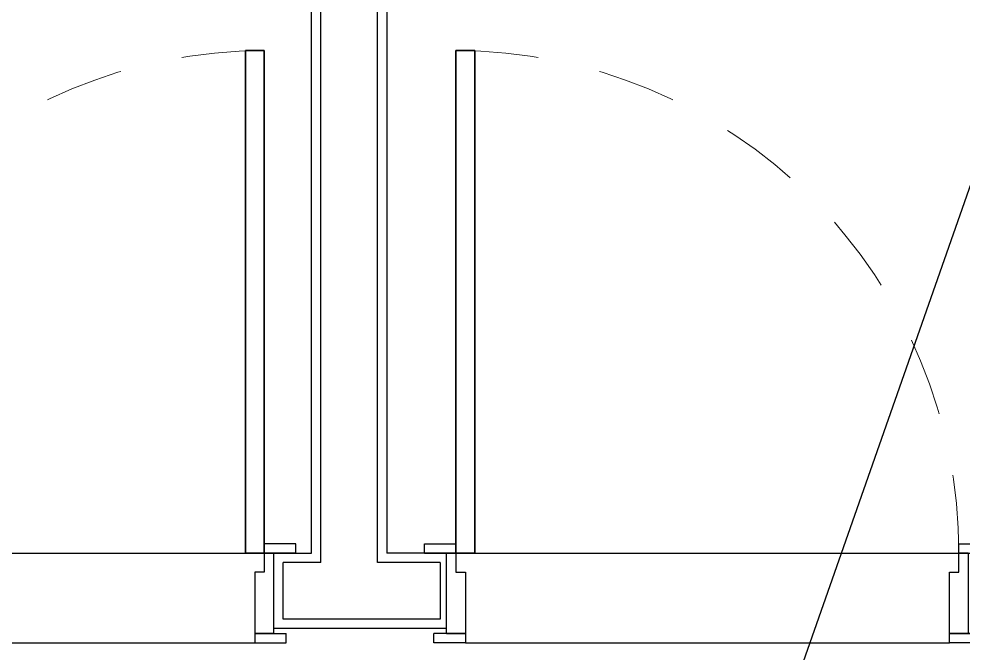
# Model space of a CAD drawing. Header units: millimetres. Extents: x 188.6 to 263.2, y 40.1 to 120.1.
# Drawn here: x 228.778 to 230.28, y 72.701 to 73.71 of the extents above; entities that cross this region are included whole.
import ezdxf

# ---------------------------------------------------------------- set-up
doc = ezdxf.new("R2010")
doc.units = ezdxf.units.MM
doc.linetypes.add('XREF-TIPO$0$HIDDEN2', pattern=[0.1875, 0.125, -0.0625])
doc.layers.add('ARQ', color=8, linetype='Continuous')
doc.layers.add('INC-HID-TEXTO', color=7, linetype='Continuous')
doc.styles.add('60-100', font='romans.shx', dxfattribs={"height": 0.16})
doc.dimstyles.new('SETAS75', dxfattribs={"dimtxt": 0.16, "dimasz": 0.15, "dimexe": 0.15, "dimexo": 0, "dimgap": 0.1, "dimtad": 1, "dimzin": 10, "dimdsep": 46, "dimtxsty": '60-100', "dimblk1": 'OPEN', "dimblk2": 'OPEN', "dimsah": 1, "dimcen": 0, "dimclrd": 244, "dimclre": 244, "dimclrt": 7, "dimadec": 0, "dimazin": 0, "dimtfac": 1, "dimtix": 1, "dimtmove": 2, "dimatfit": 3, "dimldrblk": 'OPEN', "dimfxl": 0.15, "dimtolj": 1, "dimtzin": 6, "dimarcsym": 0})

# ---------------------------------------------------------------- blocks, each defined once
blk = doc.blocks.new('XREF-TIPO$0$A$C0189091C')
at = {"color": 0}
for p, q in [((0.0499999763615904, 0.1425052681158974), (0.0499999763618035, 0.9425052681159088)), ((0.0499999763618035, 0.9425052681159088), (0.0799999763617763, 0.9425052681159016)), ((0.0799999763617763, 0.9425052681159016), (0.0499999763618035, 0.9425052681159088)), ((0.0499999763618035, 0.9425052681159088), (0.0499999763615904, 0.1425052681158974)), ((0.0799999763617763, 0.9425052681159016), (0.0799999763615631, 0.1425052681158903)), ((0.0799999763615631, 0.1425052681158903), (0.0799999763617763, 0.9425052681159016)), ((-2.36384778e-08, 0.1575052681158979), (0.0499999763616046, 0.1575052681158837)), ((-2.36384921e-08, 0.1425052681159116), (-2.36384778e-08, 0.1575052681158979)), ((0.8499999763615591, 0.1575052681156777), (0.8999999763615278, 0.1575052681156634)), ((0.8499999763615447, 0.1425052681156913), (0.8499999763615591, 0.1575052681156777)), ((0.8999999763615278, 0.1575052681156634), (0.8999999763615136, 0.1425052681156771)), ((0.0499999763615904, 0.1425052681158974), (-2.36384921e-08, 0.1425052681159116)), ((-2.36384921e-08, 0.1425052681159116), (0.0499999763615904, 0.1425052681158974)), ((0.0349999792092035, 0.0150000364373781), (0.0349999763637641, 0.142505268115336)), ((0.0799999763615631, 0.1425052681158903), (0.0499999763615904, 0.1425052681158974)), ((0.0499999763615904, 0.1425052681158974), (0.0799999763615631, 0.1425052681158903)), ((0.0499999763615904, 0.1425052681158974), (0.0499999763615904, 0.1125052681159246)), ((0.8649999763615313, 0.1425052681156842), (0.8499999763615447, 0.1425052681156913)), ((0.8499999763615447, 0.1125052681157186), (0.8499999763615447, 0.1425052681156913)), ((0.8499999763615447, 0.1425052681156913), (0.8999999763615136, 0.1425052681173824)), ((0.8649999336838334, 0.1425052681173895), (0.8649999662032994, 0.0150000335918108)), ((0.0499999763615904, 0.1125052681159246), (0.0649999763615767, 0.1125052681159246)), ((0.0649999763615767, 0.1125052681159246), (0.0649999763637084, 0.0150000335920169)), ((0.8349999763615585, 0.1125052681157186), (0.8499999763615447, 0.1125052681157186)), ((0.835000010914257, 0.0150000335918108), (0.8349999763615585, 0.1125052681157186)), ((0.0149999763637396, 3.35920447e-08), (0.0149999763637396, 0.0150000335920311)), ((0.0649999763637084, 0.0150000335920169), (0.0149999763637396, 0.0150000335920311)), ((0.0649999763637084, 3.35920305e-08), (0.0149999763637396, 3.35920447e-08)), ((0.0349999763637357, 0.015000033592024), (0.0649999763637084, 0.0150000335920169)), ((0.0649999763637084, 0.0150000335920169), (0.0649999763637084, 3.35920305e-08)), ((0.835000010914257, 3.35918244e-08), (0.835000010914257, 0.0150000335918108)), ((0.835000010914257, 0.0150000335918108), (0.8750000109142348, 0.0150000335918037)), ((0.8850000109142258, 0.0150000335918037), (0.835000010914257, 0.0150000335918108)), ((0.8850000109142258, 3.35918173e-08), (0.835000010914257, 3.35918244e-08)), ((0.8850000109142258, 0.0150000335918037), (0.8850000109142258, 3.35918173e-08))]:
    blk.add_line(p, q, dxfattribs=at)
at = {"color": 0, "linetype": 'XREF-TIPO$0$HIDDEN2', "lineweight": 13}
blk.add_arc((0.0499999763615904, 0.1425052681158974), 0.8000000000000067, 359.9999999999849, 89.99999999998535, dxfattribs=at)
blk = doc.blocks.new('_OPEN')
at = {"color": 0, "linetype": 'ByBlock'}
for p, q in [((-1, 0.1666666666666666), (0, 0)), ((0, 0), (-1, -0.1666666666666666)), ((0, 0), (-1, 0))]:
    blk.add_line(p, q, dxfattribs=at)

msp = doc.modelspace()

# ---------------------------------------------------------------- linework, layer by layer
at = {"layer": 'ARQ'}
for p, q in [((229.2581751569048, 72.84457015589601), (229.2581749232015, 78.80957969944825)), ((229.2581751569048, 72.84457015589601), (229.2581749232015, 78.80957969944825)), ((229.3481751565139, 72.84457015589601), (229.3481751565139, 78.809595052144)), ((229.3481751565139, 72.84457015589601), (229.3481751565139, 78.809595052144)), ((229.243175156514, 72.85957299567553), (229.243175156514, 78.79457969944838)), ((229.243175156514, 72.85957299567553), (229.243175156514, 78.79457969944838)), ((229.3631751565138, 78.7945950521439), (229.3631751565138, 72.85957299567553)), ((229.3631751565138, 78.7945950521439), (229.3631751565138, 72.85957299567553)), ((228.3531749648216, 72.85957298477547), (229.1831749224209, 72.85957299567667)), ((228.3531749648216, 72.85957298477547), (229.1831749224209, 72.85957299567667)), ((229.1831749224204, 72.85957299246796), (229.243175156514, 72.85957299567553)), ((229.1831749224204, 72.85957299246796), (229.243175156514, 72.85957299567553)), ((229.4581751557314, 72.85957299567553), (229.3631751565138, 72.85957299567553)), ((229.4581751557314, 72.85957299567553), (229.3631751565138, 72.85957299567553)), ((229.4581751981275, 72.85957298548716), (230.2731751557291, 72.85957298548716)), ((229.4581751981275, 72.85957298548716), (230.2731751557291, 72.85957298548716)), ((229.198175039073, 72.75457015589609), (229.198175039073, 72.84457015589601)), ((229.2581751569048, 72.84457015589601), (229.198175039073, 72.84457015589601)), ((229.198175039073, 72.75457015589609), (229.198175039073, 72.84457015589601)), ((229.2581751569048, 72.84457015589601), (229.198175039073, 72.84457015589601)), ((229.4481751557334, 72.84457015589601), (229.3481751565139, 72.84457015589601)), ((229.4481751557334, 72.84457015589601), (229.3481751565139, 72.84457015589601)), ((229.4481751557334, 72.84457015589601), (229.4481751557334, 72.75457015589609)), ((229.4481751557334, 72.84457015589601), (229.4481751557334, 72.75457015589609)), ((229.303175039075, 72.75457015589609), (229.198175039073, 72.75457015589609)), ((229.303175039075, 72.75457015589609), (229.198175039073, 72.75457015589609)), ((229.4481751557334, 72.75457015589609), (229.3031751557312, 72.75457015589609)), ((229.4481751557334, 72.75457015589609), (229.3031751557312, 72.75457015589609)), ((229.4581751584094, 72.73957015589599), (229.1831749197429, 72.73957015589599)), ((229.4581751584094, 72.73957015589599), (229.1831749197429, 72.73957015589599)), ((228.3831748878704, 72.71706776115252), (229.1531749224211, 72.71706776436145)), ((228.3831748878704, 72.71706776115252), (229.1531749224211, 72.71706776436145)), ((229.4881751211762, 72.7170677618642), (230.258175155727, 72.71706776507312)), ((229.4881751211762, 72.7170677618642), (230.258175155727, 72.71706776507312))]:
    msp.add_line(p, q, dxfattribs=at)

# ---------------------------------------------------------------- block references
at = {"layer": 'ARQ', "xscale": -1}
msp.add_blockref('XREF-TIPO$0$A$C0189091C', (229.2181748987848, 72.7170677275608), dxfattribs=at)
msp.add_blockref('XREF-TIPO$0$A$C0189091C', (229.2181748987848, 72.7170677275608), dxfattribs=at)
at = {"layer": 'ARQ'}
msp.add_blockref('XREF-TIPO$0$A$C0189091C', (229.4231751793675, 72.71706772756033), dxfattribs=at)
msp.add_blockref('XREF-TIPO$0$A$C0189091C', (229.4231751793675, 72.71706772756033), dxfattribs=at)

# ---------------------------------------------------------------- leaders
at = {"layer": 'INC-HID-TEXTO'}
msp.add_leader([(228.8858049286503, 69.43453455169436), (230.4902807843957, 74.01261712851323), (233.1091581856602, 74.01261712851323)], dimstyle='SETAS75', dxfattribs=at)

doc.saveas('drawing.dxf')
